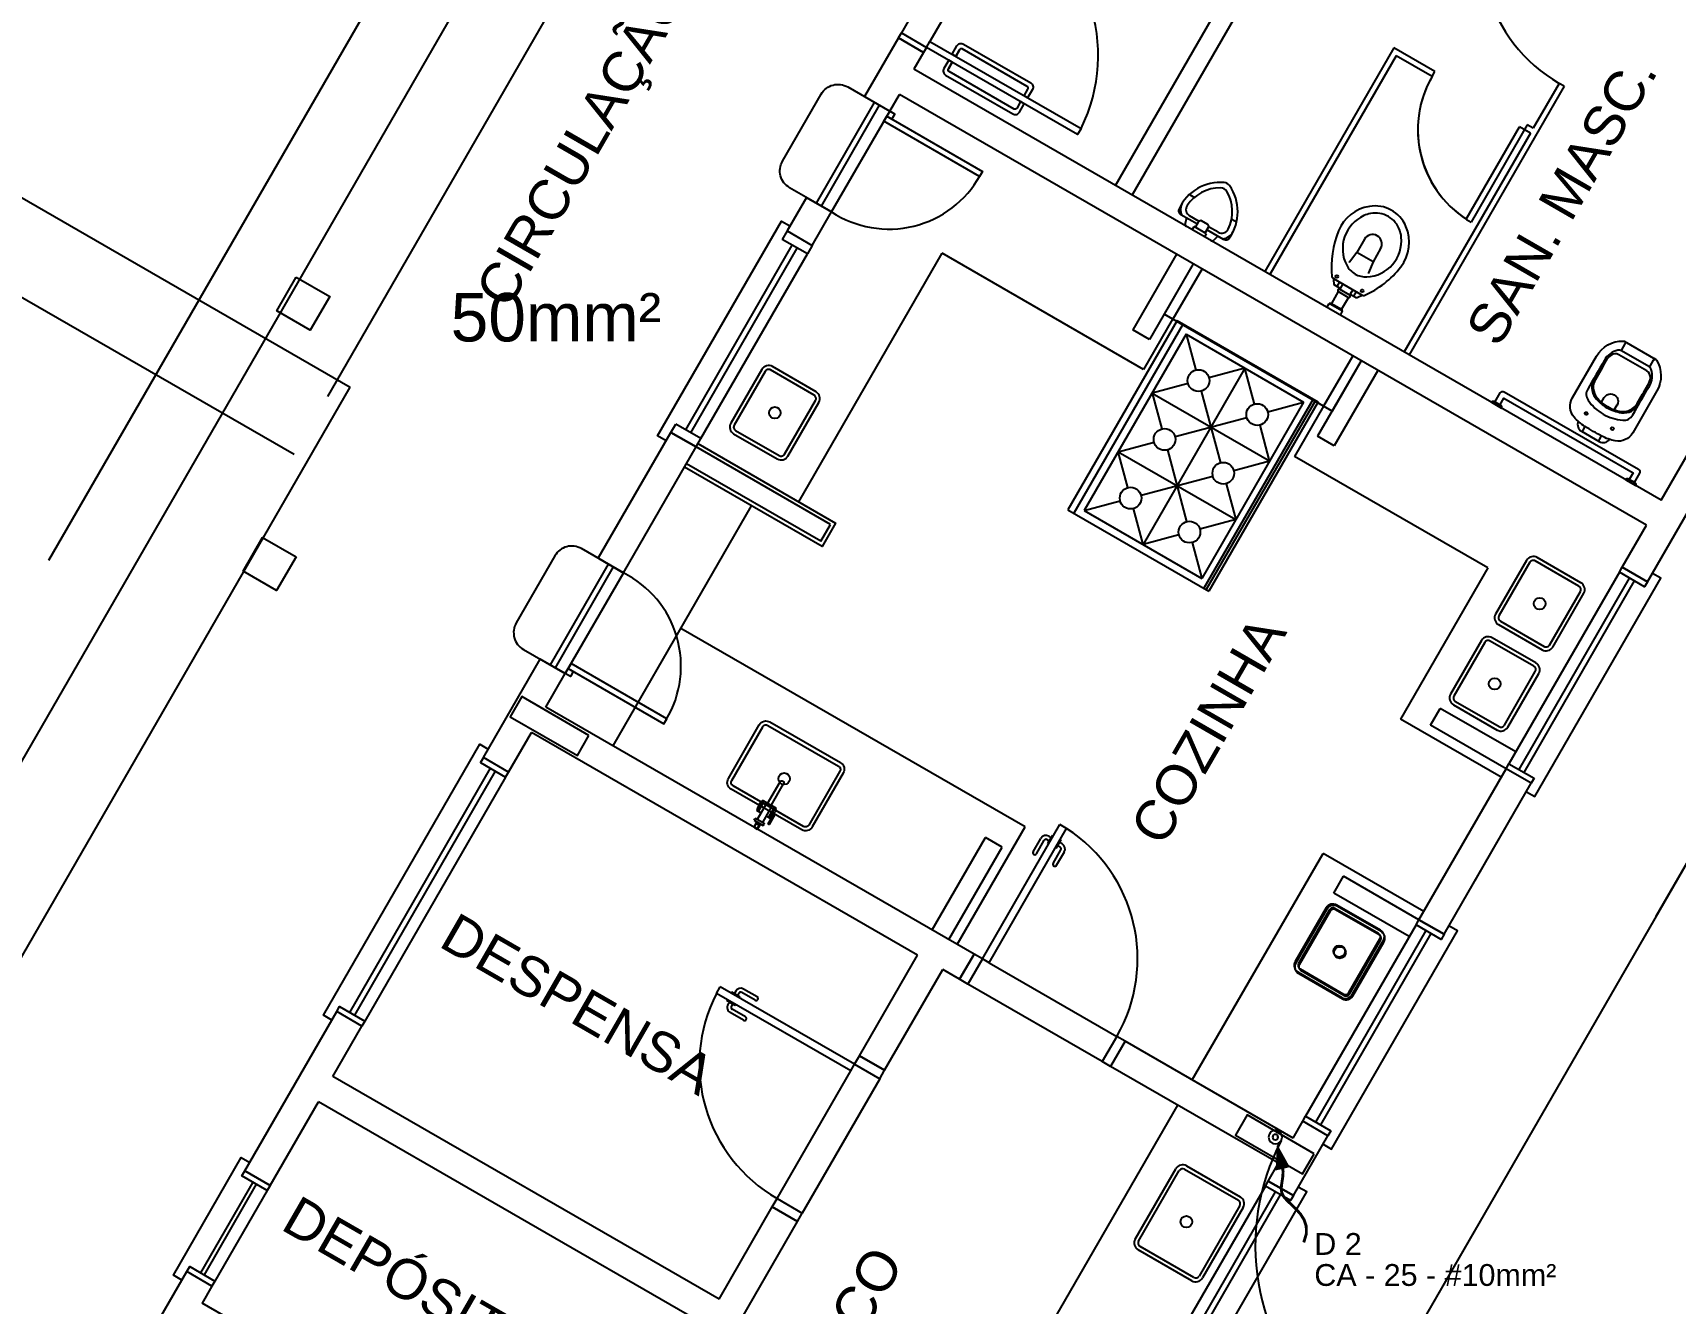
# Model space of a CAD drawing. Extents: x -192 to 167, y 237 to 369.
# Drawn here: x -9.49 to -1.01, y 311.35 to 317.9 of the extents above; entities that cross this region are included whole.
import ezdxf

# ---------------------------------------------------------------- set-up
doc = ezdxf.new("R2010")
doc.units = 0
doc.header["$LTSCALE"] = 0.1
doc.set_wipeout_variables(frame=1)
for name, pattern in [('CONTINU', [0]), ('HIDDEN', [9.525, 6.35, -3.175]), ('TRACEJADO_G', [0.375, 0.25, -0.125])]:
    doc.linetypes.add(name, pattern=pattern)
doc.layers.get('0').update_dxf_attribs({"linetype": 'CONTINUOUS'})
for name, color, linetype in [('100-txt_t4', 1, 'CONTINUOUS'), ('75-0', 7, 'CONTINUOUS'), ('A-PARED', 5, 'CONTINUOUS'), ('A-PAREDE', 5, 'CONTINUOUS'), ('A-PISOS-CTEL', 2, 'TRACEJADO_G'), ('A-PISOS-NIVEL', 1, 'CONTINUOUS'), ('A-SOLEIRA', 1, 'CONTINUOUS'), ('A-WC', 1, 'CONTINUOUS'), ('ARQ-ALV-CORTE', 5, 'CONTINUOUS'), ('ARQ-ALV-ENCOBERTA', 8, 'CONTINUOUS'), ('ARQ-ALV-VISTA2', 1, 'CONTINUOUS'), ('ARQ-BNC-VISTA', 1, 'CONTINUOUS'), ('ARQ-ESQ-CORTE', 3, 'CONTINUOUS'), ('ARQ-ESQ-VISTA1', 2, 'CONTINUOUS'), ('ARQ-MOB-VISTA', 1, 'CONTINU'), ('ARQ-TXT-1_050', 2, 'CONTINUOUS'), ('FARADAY', 6, 'HIDDEN'), ('GER_PARA-RAIO', 5, 'PARA-RAIO'), ('PAG', 1, 'CONTINUOUS')]:
    doc.layers.add(name, color=color, linetype=linetype)
doc.styles.add('ESC-50-A20', font='arial.ttf', dxfattribs={"height": 0.1})
doc.styles.get("Standard").update_dxf_attribs({"font": 'ARIALUNI.TTF'})
doc.styles.add('T4', font='arial.ttf')
doc.linetypes.add('PARA-RAIO', pattern='A,0.5,-0.15,["/",Standard,S=0.15,R=0,X=-0.1,Y=-0.075],-0.05', length=0.7)

# ---------------------------------------------------------------- blocks, each defined once
blk = doc.blocks.new('cadnic01000124')
at = {"color": 10, "const_width": 0.0533}
blk.add_lwpolyline([(0.301, 0.301), (0.39, 0.381), (0.453, 0.463), (0.497, 0.542), (0.53, 0.619), (0.56, 0.69), (0.593, 0.752), (0.638, 0.805), (0.702, 0.846), (0.79, 0.874), (0.897, 0.896), (1.014, 0.921), (1.133, 0.956), (1.245, 1.01), (1.343, 1.091), (1.417, 1.208), (1.46, 1.368)], dxfattribs=at)
at = {"color": 10}
blk.add_lwpolyline([(0.088, 0.088, 0, 0.267, 0), (0.422, 0.422, 0.02, 0.02, 0)], format="xyseb", dxfattribs=at)
at = {"color": 2}
blk.add_circle((0, 0), 0.125, dxfattribs=at)
at = {"color": 3}
blk.add_circle((0, 0), 0.05, dxfattribs=at)
blk = doc.blocks.new('6 SALAS')
at = {"layer": 'A-PARED', "color": 251}
blk.add_lwpolyline([(54.619, -31.7668), (54.519, -31.94), (54.3458, -31.84), (54.4458, -31.6668)], close=True, dxfattribs=at)
at = {"layer": 'A-PAREDE', "color": 251}
for p, q in [((61.6617, -31.4743), (57.807, -29.2509)), ((61.5867, -31.6043), (57.732, -29.3808)), ((61.6617, -31.4743), (62.5361, -29.9584)), ((61.5919, -31.8955), (62.666, -30.0334)), ((58.1172, -33.8166), (55.9083, -32.5425)), ((55.7153, -32.8771), (55.8334, -32.6725)), ((57.8257, -33.8217), (55.8334, -32.6725)), ((55.7153, -32.8771), (55.5854, -32.8021)), ((57.0012, -33.0791), (57.0313, -33.0272)), ((57.0047, -33.0811), (57.0347, -33.0292)), ((57.048, -33.0368), (57.0261, -33.0242)), ((57.018, -33.0888), (56.996, -33.0761)), ((57.0659, -33.1164), (57.044, -33.1038)), ((57.0572, -33.1114), (57.0871, -33.0594)), ((57.0607, -33.1134), (57.0906, -33.0614)), ((57.0958, -33.0644), (57.074, -33.0518)), ((54.355, -34.9351), (54.829, -34.1134)), ((54.959, -34.1883), (54.829, -34.1134)), ((54.8091, -34.4482), (54.959, -34.1883)), ((56.8014, -35.5974), (54.8091, -34.4482)), ((54.485, -35.0101), (54.7341, -34.5781)), ((56.7264, -35.7274), (54.7341, -34.5781)), ((54.485, -35.0101), (54.355, -34.9351)), ((56.6565, -36.1488), (57.2061, -35.1959)), ((53.8047, -35.8892), (54.0553, -35.4548)), ((54.1852, -35.5298), (54.0553, -35.4548)), ((54.1852, -35.5298), (54.1345, -35.6176)), ((56.1268, -36.7668), (54.1345, -35.6176))]:
    blk.add_line(p, q, dxfattribs=at)
for points in [[(54.6193, -30.3243), (54.7925, -30.4243), (54.6925, -30.5975), (54.5193, -30.4975)], [(57.0851, -33.093), (57.0894, -33.0955), (57.0595, -33.1474), (57.0551, -33.145)]]:
    blk.add_lwpolyline(points, close=True, dxfattribs=at)
for points in [[(56.8494, -32.9108), (57.0092, -32.6336, -0.414214), (57.0639, -32.619), (57.4277, -32.8288, -0.414214), (57.4424, -32.8834), (57.2825, -33.1606, -0.414214), (57.2278, -33.1753), (56.864, -32.9654, -0.414214)], [(56.8667, -32.9208), (57.0266, -32.6436, -0.414214), (57.0539, -32.6363), (57.4177, -32.8461, -0.414214), (57.425, -32.8735), (57.2651, -33.1506, -0.414214), (57.2378, -33.158), (56.874, -32.9481, -0.414214)]]:
    blk.add_lwpolyline(points, format="xyb", close=True, dxfattribs=at)
for points in [[(57.052, -33.0391), (57.1163, -32.9276)], [(57.0699, -33.0495), (57.1342, -32.938)], [(57.1293, -32.9232), (57.1304, -32.9239)], [(57.048, -33.0368), (56.999, -33.1218)], [(57.048, -33.0368), (57.074, -33.0518)], [(56.9826, -33.1262), (56.9878, -33.1172)], [(56.9826, -33.1262), (57.0293, -33.1532)], [(57.034, -33.142), (56.9899, -33.1166)], [(57.074, -33.0518), (57.0249, -33.1368)], [(56.9932, -33.1412), (56.9821, -33.1603)], [(56.9821, -33.1603), (56.9826, -33.1622)], [(56.9821, -33.1603), (56.9993, -33.1702)], [(56.9824, -33.1614), (56.9934, -33.1424)], [(56.9826, -33.1622), (56.9841, -33.163)], [(56.9841, -33.163), (56.9981, -33.1712)], [(56.993, -33.1322), (56.9891, -33.1388)], [(56.9891, -33.1388), (57.0151, -33.1538)], [(56.9927, -33.142), (57.0099, -33.1519)], [(57, -33.1706), (56.9981, -33.1712)], [(56.9989, -33.1709), (57.0099, -33.1519)], [(57.0111, -33.1515), (57, -33.1706)], [(57.0106, -33.1523), (57.0099, -33.1519)], [(57.0189, -33.1472), (57.0151, -33.1538)], [(57.0293, -33.1532), (57.0345, -33.1442)]]:
    blk.add_lwpolyline(points, dxfattribs=at)
for points in [[(57.1163, -32.9276, -1), (57.1342, -32.938)], [(56.9878, -33.1172, -0.414208), (56.9899, -33.1166)], [(57.034, -33.142, -0.414212), (57.0345, -33.1442)]]:
    blk.add_lwpolyline(points, format="xyb", dxfattribs=at)
blk.add_circle((57.1375, -32.9117), 0.03, dxfattribs=at)
for centre, start, end in [((57.0868, -33.0939), 131.02947, 168.87876), ((57.005, -33.0468), 311.16683, 349.01612)]:
    blk.add_arc(centre, 0.0925, start, end, dxfattribs=at)
at = {"layer": 'A-PISOS-CTEL', "color": 251, "linetype": 'TRACEJADO_G', "ltscale": 150}
blk.add_lwpolyline([(50.5333, -36.6573), (59.3022, -21.4551), (66.3186, -25.5023), (57.5497, -40.7045)], close=True, dxfattribs=at)
blk.add_lwpolyline([(54.6087, -31.2395), (51.4029, -29.392), (53.4497, -25.8428), (56.6555, -27.6903), (54.6087, -31.2395)], dxfattribs=at)
at = {"layer": 'A-PISOS-NIVEL', "color": 251}
for p in [(51.5594, -28.9661), (51.7626, -36.3274)]:
    blk.add_line(p, (54.8979, -30.8919), dxfattribs=at)
at = {"layer": 'A-SOLEIRA', "color": 251}
for p, q in [((58.1951, -33.8616), (58.8535, -34.2414)), ((58.7785, -34.3713), (58.0855, -33.9716))]:
    blk.add_line(p, q, dxfattribs=at)
at = {"layer": 'A-WC', "color": 251}
for p, q in [((60.2834, -29.1405), (59.6174, -30.2951)), ((60.4952, -29.2627), (60.2834, -29.1405)), ((60.2944, -29.1815), (59.6434, -30.3101)), ((60.2944, -29.1815), (59.6434, -30.3101)), ((60.4802, -29.2887), (60.2944, -29.1815)), ((60.4802, -29.2887), (60.4952, -29.2627)), ((61.1618, -29.3389), (60.3624, -30.7249)), ((61.1358, -29.3239), (61.0024, -29.5553)), ((61.1618, -29.3389), (61.1358, -29.3239)), ((60.6558, -30.0249), (60.9306, -29.5485)), ((60.9716, -29.5375), (60.6818, -30.0399)), ((60.9874, -29.5812), (60.9306, -29.5485)), ((60.9874, -29.5812), (60.9306, -29.5485)), ((60.9874, -29.5812), (60.9566, -29.5635)), ((61.0024, -29.5553), (60.9716, -29.5375)), ((60.9874, -29.5812), (60.3364, -30.7099))]:
    blk.add_line(p, q, dxfattribs=at)
blk.add_arc((60.9566, -29.5635), 0.55, 150.0228, 240.0228, dxfattribs=at)
at = {"layer": 'ARQ-ALV-CORTE', "color": 251}
for p, q in [((58.1617, -28.3357), (57.742, -29.0633)), ((58.2917, -28.4106), (57.8894, -29.1079)), ((57.727, -29.0893), (57.5522, -29.3925)), ((57.857, -29.1642), (57.727, -29.0893)), ((57.727, -29.0893), (57.857, -29.1642)), ((57.857, -29.1642), (57.807, -29.2509)), ((57.857, -29.1642), (57.807, -29.2509)), ((57.5522, -29.3925), (57.6821, -29.4674)), ((57.6821, -29.4674), (57.732, -29.3808)), ((57.3036, -29.9418), (57.6034, -29.4221)), ((57.3296, -29.9568), (57.6294, -29.437)), ((57.3823, -29.9872), (57.6821, -29.4674)), ((57.2524, -29.9122), (57.1524, -30.0855)), ((57.2524, -29.9122), (57.3823, -29.9872)), ((57.2824, -30.1604), (57.3823, -29.9872)), ((57.1524, -30.0855), (57.1274, -30.1288)), ((57.2574, -30.2037), (57.1274, -30.1288)), ((57.1524, -30.0855), (57.2824, -30.1604)), ((57.2824, -30.1604), (57.2574, -30.2037)), ((59.1654, -30.5477), (58.6019, -31.5237)), ((59.1957, -30.5652), (58.6322, -31.5412)), ((59.1414, -30.5401), (58.9915, -30.7999)), ((59.9643, -31.0147), (59.098, -30.5151)), ((59.1654, -30.5477), (59.8928, -30.9677)), ((59.2111, -30.6186), (58.6861, -31.5279)), ((59.0231, -30.645), (58.9365, -30.595)), ((59.2111, -30.6186), (59.2607, -30.8036)), ((59.2111, -30.6186), (59.8173, -30.9686)), ((60.1142, -30.7549), (59.8893, -31.1447)), ((60.0709, -30.7299), (59.921, -30.9897)), ((60.1142, -30.7549), (59.9643, -31.0147)), ((59.5142, -30.7936), (58.9892, -31.7029)), ((59.5142, -30.7936), (59.3292, -30.8432)), ((59.5638, -30.9786), (59.5142, -30.7936)), ((60.2008, -30.8048), (59.9759, -31.1946)), ((59.2211, -30.8721), (59.0361, -30.9217)), ((59.0361, -30.9217), (59.0857, -31.1067)), ((59.0361, -30.9217), (59.6423, -31.2717)), ((59.2896, -30.9117), (59.3888, -31.2817)), ((59.8173, -30.9686), (59.2923, -31.8779)), ((59.8668, -30.9527), (59.3033, -31.9287)), ((59.879, -30.9597), (59.3155, -31.9357)), ((59.8928, -30.9677), (59.3293, -31.9437)), ((59.6324, -31.0182), (59.8173, -30.9686)), ((59.921, -30.9897), (59.7711, -31.2496)), ((56.5528, -31.1249), (56.5778, -31.0816)), ((56.7078, -31.1566), (56.5778, -31.0816)), ((59.1542, -31.1463), (59.5242, -31.0471)), ((59.6423, -31.2717), (59.5928, -31.0867)), ((56.1781, -31.7746), (56.5528, -31.1249)), ((56.5528, -31.1249), (56.6828, -31.1999)), ((56.6828, -31.1999), (56.5528, -31.1249)), ((58.8611, -31.2248), (59.0461, -31.1753)), ((59.9759, -31.1946), (59.8893, -31.1447)), ((56.3081, -31.8494), (56.6828, -31.1999)), ((58.9107, -31.4098), (58.8611, -31.2248)), ((58.8611, -31.2248), (59.4673, -31.5748)), ((59.1146, -31.2148), (59.2138, -31.5848)), ((60.7672, -31.8242), (59.7711, -31.2496)), ((58.9792, -31.4494), (59.3492, -31.3503)), ((59.4574, -31.3213), (59.6423, -31.2717)), ((59.4178, -31.3898), (59.4673, -31.5748)), ((58.6861, -31.5279), (58.8711, -31.4784)), ((58.9892, -31.7029), (58.9396, -31.518)), ((58.6019, -31.5237), (59.3293, -31.9437)), ((58.6861, -31.5279), (59.2923, -31.8779)), ((59.4673, -31.5748), (59.2824, -31.6244)), ((61.462, -31.8205), (61.5867, -31.6043)), ((59.1742, -31.6534), (58.9892, -31.7029)), ((59.2428, -31.693), (59.2923, -31.8779)), ((56.2294, -31.8042), (55.9296, -32.3239)), ((56.2554, -31.8192), (55.9556, -32.3389)), ((56.308, -31.8495), (56.0082, -32.3693)), ((56.1805, -31.7758), (56.3105, -31.8508)), ((56.3105, -31.8508), (56.1805, -31.7758)), ((58.3803, -33.1603), (56.6046, -32.136)), ((55.5854, -32.8021), (55.8783, -32.2943)), ((56.0082, -32.3693), (55.8783, -32.2943)), ((56.0082, -32.3693), (55.8783, -32.2943)), ((55.9083, -32.5425), (56.0082, -32.3693)), ((60.4127, -33.6396), (60.8622, -32.8603)), ((60.5427, -33.7146), (60.9922, -32.9352)), ((60.7024, -33.4377), (60.9147, -33.0695)), ((57.9006, -33.6917), (58.1754, -33.2153)), ((58.0306, -33.7667), (58.3803, -33.1603)), ((58.1605, -33.8416), (58.5602, -33.1486)), ((58.2621, -33.2653), (58.1754, -33.2153)), ((58.1951, -33.8616), (58.5949, -33.1686)), ((57.9872, -33.7417), (58.2621, -33.2653)), ((60.4375, -33.5966), (59.9178, -33.2968)), ((59.9728, -33.5017), (60.0228, -33.4151)), ((60.4126, -33.6399), (60.0228, -33.4151)), ((60.3626, -33.7265), (59.9728, -33.5017)), ((60.5427, -33.7146), (60.4127, -33.6396)), ((60.5427, -33.7146), (60.4127, -33.6396)), ((58.1605, -33.8416), (58.0855, -33.9716)), ((58.1605, -33.8416), (58.1172, -33.8166)), ((58.1951, -33.8616), (58.1605, -33.8416))]:
    blk.add_line(p, q, dxfattribs=at)
for points in [[(57.872, -29.1383), (57.857, -29.1642), (57.727, -29.0893), (57.742, -29.0633)], [(58.669, -29.5576), (58.6516, -29.588), (57.872, -29.1383), (57.8894, -29.1079)], [(56.1304, -32.6879), (55.7839, -32.4881), (55.7239, -32.592), (56.0704, -32.7919)], [(60.5427, -33.7146), (60.5277, -33.7405), (60.3977, -33.6656), (60.4127, -33.6396)]]:
    blk.add_lwpolyline(points, close=True, dxfattribs=at)
for points in [[(58.0225, -29.1847), (58.0425, -29.1501), (58.0225, -29.1847), (58.0038, -29.1739), (58.0288, -29.1306, -0.414214), (58.063, -29.1214), (58.4094, -29.3213, -0.414214), (58.4186, -29.3555), (58.3936, -29.3988), (58.3749, -29.388), (58.3949, -29.3533, 0.414214), (58.3913, -29.3397), (58.0562, -29.1464, 0.414214), (58.0425, -29.1501)], [(58.005, -29.215), (57.985, -29.2497), (58.005, -29.215), (57.9863, -29.2042), (57.9614, -29.2476, 0.414214), (57.9705, -29.2817), (58.317, -29.4816, 0.414214), (58.3512, -29.4724), (58.3761, -29.4291), (58.3574, -29.4183), (58.3375, -29.453, -0.414214), (58.3238, -29.4566), (57.9887, -29.2633, -0.414214), (57.985, -29.2497)], [(57.3823, -29.9872), (57.1657, -29.8622, -0.414214), (57.1291, -29.7257), (57.3289, -29.3792, -0.414214), (57.4655, -29.3425), (57.6821, -29.4674)], [(60.8388, -30.9997, 0.414214), (60.8351, -30.986), (60.8005, -30.966, 0.414214), (60.7868, -30.9697), (60.8388, -30.9997)], [(61.5318, -31.3994, 0.414214), (61.5281, -31.3857), (61.4934, -31.3657, 0.414214), (61.4798, -31.3694), (61.5318, -31.3994)], [(56.308, -31.8495), (56.0915, -31.7246, 0.414214), (55.9549, -31.7613), (55.755, -32.1078, 0.414214), (55.7917, -32.2444), (56.0082, -32.3693)]]:
    blk.add_lwpolyline(points, format="xyb", dxfattribs=at)
for points in [[(57.6671, -29.4934), (57.6931, -29.5084), (57.7081, -29.4824), (57.6821, -29.4674), (57.6671, -29.4934)], [(56.0232, -32.3433), (56.0492, -32.3583), (56.0342, -32.3843), (56.0082, -32.3693), (56.0232, -32.3433)], [(56.0232, -32.3433), (56.517, -32.6281), (56.532, -32.6021), (56.0382, -32.3173), (56.0232, -32.3433)]]:
    blk.add_lwpolyline(points, dxfattribs=at)
for points in [[(59.789, -33.91), (60.0141, -34.04, 0.414214), (60.0688, -34.0253), (60.2288, -33.7482, 0.414214), (60.2141, -33.6936), (59.989, -33.5636, 0.414214), (59.9343, -33.5782), (59.7743, -33.8553, 0.414214)], [(59.7923, -33.917), (60.0175, -34.047, 0.414214), (60.0721, -34.0323), (60.232, -33.7551, 0.414214), (60.2173, -33.7005), (59.9921, -33.5706, 0.414214), (59.9375, -33.5852), (59.7776, -33.8624, 0.414214)], [(59.799, -33.8927), (60.0241, -34.0227, 0.414214), (60.0514, -34.0153), (60.2114, -33.7382, 0.414214), (60.2041, -33.7109), (59.979, -33.5809, 0.414214), (59.9516, -33.5882), (59.7916, -33.8653, 0.414214)], [(59.8023, -33.8997), (60.0275, -34.0296, 0.414214), (60.0548, -34.0223), (60.2147, -33.7451, 0.414214), (60.2074, -33.7178), (59.9821, -33.5879, 0.414214), (59.9548, -33.5952), (59.7949, -33.8724, 0.414214)]]:
    blk.add_lwpolyline(points, format="xyb", close=True, dxfattribs=at)
for centre, radius in [((59.2752, -30.8576), 0.056), ((59.5783, -31.0326), 0.056), ((59.1002, -31.1608), 0.056), ((59.4033, -31.3358), 0.056), ((58.9252, -31.4639), 0.056), ((59.2283, -31.6389), 0.056), ((60.0015, -33.8018), 0.03), ((60.0048, -33.8088), 0.03)]:
    blk.add_circle(centre, radius, dxfattribs=at)
for centre, radius, start, end in [((57.8937, -29.1772), 0.8637, 333.86381, 62.56006), ((56.0669, -32.3309), 0.5384, 329.22468, 63.39068)]:
    blk.add_arc(centre, radius, start, end, dxfattribs=at)
at = {"layer": 'ARQ-ALV-ENCOBERTA', "color": 251, "linetype": 'HIDDEN'}
for p, q in [((59.1613, -30.2052), (58.9365, -30.595)), ((59.2479, -30.2552), (59.0231, -30.645)), ((59.2935, -30.2815), (59.1436, -30.5413))]:
    blk.add_line(p, q, dxfattribs=at)
at = {"layer": 'ARQ-ALV-VISTA2', "color": 251, "ltscale": 0.1}
for p, q in [((58.8465, -29.8505), (59.5125, -28.6959)), ((58.9331, -29.9004), (59.5991, -28.7458)), ((59.2284, -29.8976), (59.254, -29.9124)), ((59.1235, -30.01), (59.1234, -30.0102)), ((59.2696, -30.0512), (59.1835, -30.0016)), ((59.2128, -30.0185), (59.206, -30.0471)), ((59.2784, -30.036), (59.2292, -30.0076)), ((59.2428, -30.079), (59.2521, -30.0628)), ((59.3171, -30.1003), (59.2521, -30.0628)), ((59.2603, -30.0675), (59.2777, -30.0372)), ((59.3228, -30.0516), (59.2914, -30.0335)), ((59.309, -30.0956), (59.3265, -30.0653)), ((59.4044, -30.129), (59.3183, -30.0794)), ((59.3764, -30.0925), (59.3271, -30.0641)), ((59.4476, -30.0241), (59.472, -30.0381)), ((59.3077, -30.1165), (59.3171, -30.1003)), ((59.3752, -30.1121), (59.3538, -30.1323)), ((60.1309, -30.1279), (60.0916, -30.1959)), ((60.0541, -30.2457), (60.0513, -30.2461)), ((60.0916, -30.1959), (60.0541, -30.2457)), ((60.1759, -30.2445), (60.0916, -30.1959)), ((60.1759, -30.2445), (60.1515, -30.3019)), ((60.2151, -30.1765), (60.1759, -30.2445)), ((59.9712, -30.3306), (59.9685, -30.3291)), ((59.9712, -30.3306), (60.1196, -30.4163)), ((60.1515, -30.3019), (60.1527, -30.3045)), ((59.9964, -30.3983), (59.9614, -30.459)), ((60.006, -30.3818), (59.9779, -30.3656)), ((60.0023, -30.3486), (59.9888, -30.3719)), ((60.0482, -30.4282), (59.9965, -30.3984)), ((60.006, -30.3818), (60.0034, -30.3863)), ((60.0552, -30.4161), (60.0035, -30.3863)), ((60.0194, -30.3585), (60.006, -30.3818)), ((60.0579, -30.4117), (60.0553, -30.4162)), ((60.0713, -30.3884), (60.0579, -30.4117)), ((60.0579, -30.4117), (60.086, -30.4279)), ((60.0884, -30.3983), (60.075, -30.4216)), ((60.1196, -30.4163), (60.1222, -30.4178)), ((59.9378, -30.4799), (59.9493, -30.46)), ((59.952, -30.4593), (59.9546, -30.4608)), ((59.9546, -30.4608), (59.9561, -30.4582)), ((59.9546, -30.4608), (60.0152, -30.4958)), ((59.9588, -30.4575), (60.016, -30.4904)), ((60.0071, -30.5199), (60.0186, -30.5)), ((60.0483, -30.4283), (60.0134, -30.4889)), ((60.0152, -30.4958), (60.0167, -30.4932)), ((60.0152, -30.4958), (60.0178, -30.4973))]:
    blk.add_line(p, q, dxfattribs=at)
for centre in [(59.9894, -30.3203), (60.1194, -30.3952)]:
    blk.add_circle(centre, 0.00682, dxfattribs=at)
for centre, radius, start, end in [((59.3878, -30.0689), 0.234, 85.0251, 155.22294), ((59.3878, -30.0689), 0.2059, 89.57677, 146.15361), ((59.389, -29.9005), 0.0375, 30.46883, 89.57677), ((59.4048, -29.8732), 0.0375, 35.0205, 85.0251), ((59.2439, -29.9859), 0.2059, 333.89199, 30.46883), ((59.2439, -29.9859), 0.234, 324.82265, 35.0205), ((59.1948, -29.9821), 0.0225, 150.0228, 240.0228), ((59.2479, -29.9751), 0.0656, 146.15361, 207.08161), ((59.2479, -29.9751), 0.0375, 146.15361, 240.0228), ((60.1898, -30.1641), 0.2081, 99.12494, 157.70326), ((60.1943, -30.1516), 0.1592, 101.35273, 114.27425), ((60.1857, -30.1302), 0.174, 23.13469, 99.54613), ((60.1889, -30.1246), 0.1317, 60.0228, 101.35273), ((59.2188, -30.0501), 0.0131, 166.72204, 240.0228), ((59.2864, -30.0422), 0.01, 60.0228, 150.0228), ((59.3178, -30.0603), 0.01, 330.0228, 60.0228), ((59.3951, -30.06), 0.0375, 240.0228, 333.89199), ((60.2056, -30.1766), 0.1866, 114.27425, 207.34294), ((60.1889, -30.1246), 0.1317, 18.69287, 60.0228), ((60.1543, -30.1436), 0.2081, 322.34234, 23.13469), ((59.3448, -30.1228), 0.0131, 240.0228, 313.32355), ((59.3951, -30.06), 0.0656, 272.96399, 333.89199), ((59.4157, -30.1095), 0.0225, 240.0228, 330.0228), ((60.4448, -30.2686), 0.4837, 157.70326, 186.26507), ((60.173, -30.1522), 0.0486, 330.0228, 150.0228), ((60.1355, -30.1362), 0.1866, 272.70266, 5.77135), ((60.1628, -30.1334), 0.1592, 5.77135, 18.69287), ((59.9731, -30.3212), 0.00909, 181.04026, 240.0228), ((60.4477, -30.3073), 0.4771, 182.80463, 186.18324), ((60.1391, -30.211), 0.1117, 207.34294, 240.0228), ((60.1391, -30.211), 0.1117, 240.0228, 272.70266), ((59.9362, -29.9752), 0.4837, 293.67736, 322.34234), ((59.9824, -30.3577), 0.00909, 186.18324, 240.0228), ((60, -30.3924), 0.00697, 60.0228, 240.0228), ((60.0517, -30.4222), 0.00697, 240.0228, 60.0228), ((59.9012, -29.992), 0.4771, 293.86236, 297.24096), ((60.1268, -30.4099), 0.00909, 240.0228, 293.68699), ((59.951, -30.461), 0.002, 60.0228, 150.0228), ((59.9578, -30.4592), 0.002, 60.0228, 150.0228), ((60.015, -30.4922), 0.002, 330.0228, 60.0228), ((60.0168, -30.499), 0.002, 330.0228, 60.0228), ((60.0905, -30.4201), 0.00909, 240.0228, 293.86236)]:
    blk.add_arc(centre, radius, start, end, dxfattribs=at)
at = {"layer": 'ARQ-BNC-VISTA', "color": 251}
for p, q in [((57.2125, -31.4823), (57.952, -30.2003)), ((58.9915, -30.7999), (57.952, -30.2003)), ((59.2479, -30.2552), (59.098, -30.5151)), ((56.2548, -32.7424), (56.9693, -31.5037)), ((59.2433, -34.4662), (59.9178, -33.2968)), ((58.4188, -35.8955), (59.1683, -34.5961))]:
    blk.add_line(p, q, dxfattribs=at)
at = {"layer": 'ARQ-ESQ-CORTE', "color": 251}
for points in [[(58.0225, -29.1847), (58.0425, -29.1501), (58.0225, -29.1847), (58.0038, -29.1739), (58.0288, -29.1306, -0.414214), (58.063, -29.1214), (58.4094, -29.3213, -0.414214), (58.4186, -29.3555), (58.3936, -29.3988), (58.3749, -29.388), (58.3949, -29.3533, 0.414214), (58.3913, -29.3397), (58.0562, -29.1464, 0.414214), (58.0425, -29.1501)], [(58.005, -29.215), (57.985, -29.2497), (58.005, -29.215), (57.9863, -29.2042), (57.9614, -29.2476, 0.414214), (57.9705, -29.2817), (58.317, -29.4816, 0.414214), (58.3512, -29.4724), (58.3761, -29.4291), (58.3574, -29.4183), (58.3375, -29.453, -0.414214), (58.3238, -29.4566), (57.9887, -29.2633, -0.414214), (57.985, -29.2497)]]:
    blk.add_lwpolyline(points, format="xyb", dxfattribs=at)
at = {"layer": 'ARQ-ESQ-VISTA1', "color": 251}
for p, q in [((56.6298, -31.1116), (57.1794, -30.1587)), ((56.6558, -31.1266), (57.2054, -30.1737)), ((56.7078, -31.1566), (57.2574, -30.2037)), ((56.6828, -31.1999), (56.7078, -31.1566)), ((57.3758, -31.5996), (56.6828, -31.1999)), ((57.3258, -31.6862), (56.6328, -31.2865)), ((57.3258, -31.6862), (57.3758, -31.5996)), ((61.2481, -31.9003), (61.0229, -31.7703)), ((60.7672, -31.8242), (60.3175, -32.6038)), ((60.9683, -31.785), (60.8083, -32.0621)), ((60.9856, -31.795), (60.8256, -32.0721)), ((61.447, -31.8465), (60.8772, -32.8343)), ((61.2381, -31.9176), (61.0129, -31.7876)), ((61.5919, -31.8955), (61.462, -31.8205)), ((60.9292, -32.8643), (61.499, -31.8765)), ((60.9552, -32.8793), (61.525, -31.8915)), ((61.0854, -32.2221), (61.2454, -31.945)), ((61.1028, -32.2321), (61.2628, -31.955)), ((60.8329, -32.0994), (61.0581, -32.2294)), ((60.7359, -32.1987), (60.576, -32.4759)), ((61.0158, -32.3139), (60.7906, -32.184)), ((60.8229, -32.1167), (61.0481, -32.2467)), ((60.7533, -32.2087), (60.5934, -32.4859)), ((61.0058, -32.3312), (60.7806, -32.2013)), ((60.8532, -32.6358), (61.0131, -32.3586)), ((60.8706, -32.6457), (61.0304, -32.3686)), ((60.5907, -32.5305), (60.8159, -32.6604)), ((60.6007, -32.5132), (60.8259, -32.6431)), ((60.8373, -32.9036), (60.3175, -32.6038)), ((60.4724, -32.6355), (60.5224, -32.5488)), ((60.9122, -32.7737), (60.5224, -32.5488)), ((60.8622, -32.8603), (60.4724, -32.6355)), ((54.896, -34.1174), (55.6224, -32.8581)), ((54.922, -34.1324), (55.6484, -32.8731)), ((60.9922, -32.9352), (60.8622, -32.8603)), ((60.9922, -32.9352), (60.8622, -32.8603)), ((55.7003, -32.903), (54.974, -34.1624)), ((58.4982, -33.2461), (58.5232, -33.2028)), ((58.5027, -33.2083), (58.5157, -33.2158)), ((58.5232, -33.2028), (58.5276, -33.2053)), ((58.5949, -33.1686), (58.5602, -33.1486)), ((58.4218, -33.2886), (58.4618, -33.2193)), ((58.4391, -33.2986), (58.4791, -33.2293)), ((58.4927, -33.2256), (58.5057, -33.2331)), ((58.4982, -33.2461), (58.5026, -33.2486)), ((58.5257, -33.3485), (58.5657, -33.2792)), ((58.5415, -33.2711), (58.5372, -33.2686)), ((58.5415, -33.2711), (58.5665, -33.2278)), ((58.5431, -33.3585), (58.583, -33.2892)), ((58.562, -33.2656), (58.549, -33.2581)), ((58.572, -33.2482), (58.559, -33.2408)), ((58.5665, -33.2278), (58.5622, -33.2253)), ((60.3977, -33.6656), (59.828, -34.6534)), ((59.8799, -34.6834), (60.4497, -33.6956)), ((59.9059, -34.6983), (60.4757, -33.7106)), ((57.5259, -34.3414), (57.8257, -33.8217)), ((58.0422, -33.9466), (58.1172, -33.8166)), ((58.1172, -33.8166), (58.0422, -33.9466)), ((57.6558, -34.4163), (57.9556, -33.8966)), ((58.0422, -33.9466), (57.9556, -33.8966)), ((58.0855, -33.9716), (58.0422, -33.9466)), ((56.7879, -34.0196), (56.8079, -33.985)), ((57.4809, -34.4194), (56.7879, -34.0196)), ((57.5009, -34.3847), (56.8079, -33.985)), ((56.8421, -34.0566), (56.8446, -34.0523)), ((56.8854, -34.0816), (56.8421, -34.0566)), ((56.867, -34.0133), (56.8645, -34.0176)), ((56.9104, -34.0383), (56.867, -34.0133)), ((56.8875, -34.0078), (56.88, -34.0208)), ((56.9049, -34.0178), (56.8974, -34.0308)), ((56.9104, -34.0383), (56.9079, -34.0426)), ((56.9878, -34.0541), (56.9185, -34.0141)), ((56.9978, -34.0368), (56.9285, -33.9968)), ((56.8476, -34.0771), (56.8551, -34.0641)), ((56.9279, -34.1581), (56.8586, -34.1181)), ((56.8649, -34.0871), (56.8724, -34.0741)), ((56.9378, -34.1407), (56.8685, -34.1008)), ((56.8854, -34.0816), (56.8879, -34.0773)), ((58.8535, -34.2414), (58.7785, -34.3713)), ((58.8968, -34.2663), (58.8218, -34.3963)), ((58.8968, -34.2663), (58.8218, -34.3963)), ((58.8968, -34.2663), (58.8535, -34.2414)), ((59.763, -34.766), (58.8968, -34.2663)), ((57.4809, -34.4194), (57.5009, -34.3847)), ((57.5009, -34.3847), (57.5259, -34.3414)), ((57.5009, -34.3847), (57.6308, -34.4597)), ((57.6558, -34.4163), (57.5259, -34.3414)), ((57.5259, -34.3414), (57.6558, -34.4163)), ((58.8218, -34.3963), (58.7785, -34.3713)), ((59.6881, -34.8959), (58.8218, -34.3963)), ((57.1012, -35.0777), (57.4809, -34.4194)), ((57.6308, -34.4597), (57.2311, -35.1526)), ((57.6308, -34.4597), (57.6558, -34.4163)), ((59.763, -34.766), (59.813, -34.6794)), ((59.763, -34.766), (59.813, -34.6794)), ((59.9429, -34.7543), (59.813, -34.6794)), ((59.9429, -34.7543), (59.813, -34.6794)), ((59.765, -35.0627), (59.9429, -34.7543)), ((59.2136, -34.9091), (59.4908, -35.069)), ((59.6351, -34.9877), (59.6881, -34.8959)), ((54.3964, -34.9936), (54.1268, -35.461)), ((58.9491, -35.2876), (59.1589, -34.9238)), ((58.9664, -35.2976), (59.1763, -34.9338)), ((59.2036, -34.9265), (59.4808, -35.0864)), ((59.765, -35.0627), (59.6351, -34.9877)), ((59.765, -35.0627), (59.6351, -34.9877)), ((59.6351, -34.9877), (59.765, -35.0627)), ((59.7652, -35.0624), (59.6353, -34.9874)), ((54.4138, -35.0036), (54.1441, -35.471)), ((54.47, -35.036), (54.2002, -35.5038)), ((57.0762, -35.121), (57.1012, -35.0777)), ((57.1012, -35.0777), (57.2311, -35.1526)), ((59.6203, -35.0134), (59.0505, -36.0012)), ((59.1025, -36.0312), (59.6723, -35.0434)), ((59.1285, -36.0462), (59.6982, -35.0584)), ((56.8014, -35.5974), (57.0762, -35.121)), ((57.2061, -35.1959), (57.0762, -35.121)), ((57.0762, -35.121), (57.2061, -35.1959)), ((57.2061, -35.1959), (57.2311, -35.1526)), ((59.4881, -35.1137), (59.2783, -35.4775)), ((59.5054, -35.1237), (59.2956, -35.4875)), ((59.2509, -35.4848), (58.9737, -35.3249)), ((59.2409, -35.5021), (58.9638, -35.3423))]:
    blk.add_line(p, q, dxfattribs=at)
for points in [[(57.6671, -29.4934), (58.1608, -29.7782), (58.1459, -29.8042), (57.6521, -29.5194), (57.6671, -29.4934)], [(56.5279, -31.1682), (56.4845, -31.1433), (57.1241, -30.0345), (57.1674, -30.0595)], [(56.6828, -31.1999), (56.6928, -31.1826), (57.4031, -31.5923), (57.3331, -31.7135), (56.6228, -31.3038)], [(60.9672, -32.9786), (61.0105, -33.0035), (61.6602, -31.8772), (61.6169, -31.8522)], [(54.804, -34.1567), (54.7607, -34.1317), (55.5671, -32.7338), (55.6104, -32.7588)], [(59.9179, -34.7976), (59.9612, -34.8226), (60.611, -33.6962), (60.5676, -33.6712)], [(54.0303, -35.4982), (53.987, -35.4732), (54.3367, -34.8668), (54.38, -34.8918)], [(59.1405, -36.1454), (59.1838, -36.1704), (59.8335, -35.044), (59.7902, -35.0191)]]:
    blk.add_lwpolyline(points, dxfattribs=at)
for points in [[(56.8768, -31.1317), (57.102, -31.2617, 0.414214), (57.1566, -31.247), (57.3166, -30.9699, 0.414214), (57.302, -30.9153), (57.0768, -30.7853, 0.414214), (57.0221, -30.7999), (56.8621, -31.077, 0.414214)], [(56.8868, -31.1144), (57.112, -31.2444, 0.414214), (57.1393, -31.237), (57.2993, -30.9599, 0.414214), (57.292, -30.9326), (57.0668, -30.8026, 0.414214), (57.0395, -30.8099), (56.8795, -31.087, 0.414214)]]:
    blk.add_lwpolyline(points, format="xyb", close=True, dxfattribs=at)
for points in [[(61.5919, -31.8955), (61.5769, -31.9215), (61.447, -31.8465), (61.462, -31.8205)], [(55.7003, -32.903), (55.7153, -32.8771), (55.5854, -32.8021), (55.5704, -32.8281)], [(61.0072, -32.9093), (60.9922, -32.9352), (60.8622, -32.8603), (60.8772, -32.8343)], [(54.974, -34.1624), (54.959, -34.1883), (54.829, -34.1134), (54.844, -34.0874)], [(59.8725, -34.8464), (59.526, -34.6466), (59.466, -34.7505), (59.8125, -34.9504)], [(59.9579, -34.7283), (59.9429, -34.7543), (59.813, -34.6794), (59.828, -34.6534)], [(54.485, -35.0101), (54.47, -35.036), (54.3401, -34.9611), (54.3551, -34.9351)], [(59.7652, -35.0624), (59.7502, -35.0884), (59.6203, -35.0134), (59.6353, -34.9874)], [(54.2002, -35.5038), (54.1852, -35.5298), (54.0553, -35.4548), (54.0702, -35.4289)]]:
    blk.add_lwpolyline(points, close=True, dxfattribs=at)
for centre in [(57.0894, -31.0235), (61.0355, -32.0085), (60.8032, -32.4222), (59.2127, -35.1973)]:
    blk.add_circle(centre, 0.03, dxfattribs=at)
for centre, radius, start, end in [((61.0029, -31.805), 0.04, 60, 150), ((61.0029, -31.805), 0.02, 60, 150), ((61.2281, -31.935), 0.02, 330, 60), ((61.2281, -31.935), 0.04, 330, 60), ((60.8429, -32.0821), 0.04, 150, 240), ((60.8429, -32.0821), 0.02, 150, 240), ((60.7706, -32.2187), 0.04, 60.0228, 150.0228), ((60.7706, -32.2187), 0.02, 60.0228, 150.0228), ((61.0681, -32.2121), 0.04, 240, 330), ((61.0681, -32.2121), 0.02, 240, 330), ((60.9958, -32.3486), 0.02, 330.0228, 60.0228), ((60.9958, -32.3486), 0.04, 330.0228, 60.0228), ((60.6107, -32.4959), 0.04, 150.0228, 240.0228), ((60.6107, -32.4959), 0.02, 150.0228, 240.0228), ((60.8359, -32.6258), 0.04, 240.0228, 330.0228), ((60.8359, -32.6258), 0.02, 240.0228, 330.0228), ((58.4877, -33.2343), 0.03, 60.0228, 150.0228), ((58.161, -33.8408), 0.8, 329.95113, 57.15681), ((58.4304, -33.2936), 0.01, 150.0228, 330.0228), ((58.4877, -33.2343), 0.01, 60.0228, 150.0228), ((58.557, -33.2742), 0.01, 330.0228, 60.0228), ((58.557, -33.2742), 0.03, 330.0228, 60.0228), ((58.5344, -33.3535), 0.01, 150.0228, 330.0228), ((57.5, -34.3842), 0.8, 152.88878, 240.09446), ((56.9135, -34.0228), 0.03, 60.0228, 150.0228), ((56.9135, -34.0228), 0.01, 60.0228, 150.0228), ((56.9928, -34.0455), 0.01, 240.0228, 60.0228), ((56.8735, -34.0921), 0.03, 150.0228, 240.0228), ((56.8735, -34.0921), 0.01, 150.0228, 240.0228), ((56.9329, -34.1494), 0.01, 240.0228, 60.0228), ((59.1936, -34.9438), 0.04, 60.0228, 150.0228), ((59.1936, -34.9438), 0.02, 60.0228, 150.0228), ((59.4708, -35.1037), 0.04, 330.0228, 60.0228), ((59.4708, -35.1037), 0.02, 330.0228, 60.0228), ((58.9837, -35.3076), 0.04, 150.0228, 240.0228), ((58.9837, -35.3076), 0.02, 150.0228, 240.0228), ((59.2609, -35.4675), 0.04, 240.0228, 330.0228), ((59.2609, -35.4675), 0.02, 240.0228, 330.0228)]:
    blk.add_arc(centre, radius, start, end, dxfattribs=at)
at = {"layer": 'ARQ-MOB-VISTA', "color": 251}
blk.add_arc((57.6782, -29.5374), 0.5384, 236.65491, 330.82092, dxfattribs=at)
at = {"layer": 'PAG', "color": 251}
for centre, radius, start, end in [((61.5355, -28.6309), 0.8, 152.17189, 240.0228), ((60.9566, -29.5635), 0.55, 150.0228, 236.89602)]:
    blk.add_arc(centre, radius, start, end, dxfattribs=at)
at = {"layer": 'ARQ-ALV-CORTE', "color": 251, "insert": (58.0009, -34.7514), "char_height": 0.2048, "attachment_point": 1, "rotation": 60.02825, "style": 'ESC-50-A20'}
blk.add_mtext_dynamic_manual_height_columns('\\pi1.8291;COZINHA     ', width=4.460641, gutter_width=1, heights=[0], dxfattribs=at)
at = {"layer": 'ARQ-TXT-1_050', "color": 251, "char_height": 0.2048, "attachment_point": 1, "style": 'ESC-50-A20'}
for s, insert, rotation in [('\\pi1.5415;CIRCULAÇÃO      ', (54.7664, -31.7286), 60.02825), ('\\pi1.531;SAN. MASC.      ', (59.8814, -31.9175), 60.02825), ('\\pi1.6976;DESPENSA    ', (53.9799, -32.7478), 330.02825), ('\\pi1.7442;DEPÓSITO  ', (53.124, -34.1844), 330.02825), ('\\pi1.1607;ÁREA DE SERVIÇO    ', (55.6916, -38.5829), 60.02825)]:
    blk.add_mtext_dynamic_manual_height_columns(s, width=4.460641, gutter_width=1, heights=[0], dxfattribs=dict(at, insert=insert, rotation=rotation))
at = {"color": 251}
blk.add_wipeout([(61.5531, -30.7019), (61.4716, -30.6549), (61.4661, -30.6534), (61.4601, -30.6536), (61.4556, -30.6536), (61.4492, -30.6541), (61.4445, -30.6546), (61.4328, -30.6565), (61.4221, -30.6589), (61.4147, -30.6616), (61.4031, -30.6657), (61.3888, -30.6726), (61.3813, -30.677), (61.3769, -30.6796), (61.3745, -30.6812), (61.3718, -30.683), (61.3619, -30.691), (61.3566, -30.6959), (61.3524, -30.7001), (61.3467, -30.7061), (61.3418, -30.7121), (61.3404, -30.7137), (61.3359, -30.7199), (61.33, -30.7291), (61.3284, -30.7311), (61.2036, -30.9474), (61.1987, -30.9583), (61.197, -30.9635), (61.1949, -30.971), (61.1933, -30.9785), (61.1929, -30.9853), (61.1927, -30.9883), (61.1925, -30.9918), (61.1927, -30.9952), (61.1928, -30.9981), (61.1935, -31.0032), (61.1942, -31.007), (61.1969, -31.0164), (61.1997, -31.0247), (61.2021, -31.0292), (61.2079, -31.0388), (61.2143, -31.0469), (61.2214, -31.0546), (61.2301, -31.0632), (61.2351, -31.0679), (61.2345, -31.0688), (61.2342, -31.0702), (61.2329, -31.0751), (61.2321, -31.0784), (61.2318, -31.0808), (61.2315, -31.0853), (61.2317, -31.0873), (61.2319, -31.0893), (61.232, -31.091), (61.2324, -31.0921), (61.2334, -31.0967), (61.2338, -31.098), (61.2343, -31.099), (61.2348, -31.1002), (61.235, -31.1008), (61.2353, -31.1014), (61.2355, -31.102), (61.2357, -31.1026), (61.2361, -31.1032), (61.2366, -31.104), (61.2372, -31.1051), (61.2377, -31.1057), (61.2387, -31.1074), (61.24, -31.109), (61.2421, -31.1115), (61.2442, -31.1135), (61.2467, -31.1158), (61.2506, -31.1185), (61.2513, -31.119), (61.343, -31.1719), (61.3431, -31.1719), (61.3436, -31.1722), (61.3442, -31.1725), (61.3454, -31.173), (61.3468, -31.1737), (61.3481, -31.1744), (61.3494, -31.1748), (61.351, -31.1753), (61.3536, -31.1761), (61.3557, -31.1764), (61.3588, -31.1769), (61.3594, -31.1771), (61.3622, -31.1771), (61.365, -31.1772), (61.3671, -31.1769), (61.3686, -31.1767), (61.3704, -31.1765), (61.3709, -31.1764), (61.3716, -31.1762), (61.3764, -31.1749), (61.3766, -31.1748), (61.3776, -31.1744), (61.3786, -31.1739), (61.3798, -31.1734), (61.3811, -31.1728), (61.3818, -31.1725), (61.3824, -31.1721), (61.3832, -31.1716), (61.3837, -31.1713), (61.3843, -31.171), (61.3851, -31.1704), (61.3857, -31.1701), (61.3862, -31.1697), (61.3867, -31.1694), (61.3871, -31.1691), (61.3878, -31.1685), (61.3894, -31.1671), (61.3906, -31.1661), (61.3911, -31.1656), (61.3947, -31.1613), (61.3949, -31.1606), (61.3957, -31.1605), (61.3968, -31.161), (61.401, -31.1623), (61.4062, -31.1637), (61.4113, -31.1652), (61.4277, -31.1686), (61.4351, -31.1695), (61.4404, -31.1697), (61.4452, -31.1695), (61.4508, -31.1692), (61.4551, -31.1686), (61.4576, -31.1682), (61.4623, -31.1669), (61.4664, -31.1659), (61.4741, -31.1632), (61.4797, -31.1605), (61.4846, -31.1577), (61.489, -31.1548), (61.4938, -31.1516), (61.4987, -31.1475), (61.5028, -31.1436), (61.5057, -31.1404), (61.5092, -31.1364), (61.5104, -31.1349), (61.5109, -31.1342), (61.5117, -31.133), (61.5139, -31.1296), (61.5146, -31.1284), (61.5154, -31.1272), (61.5155, -31.1273), (61.6402, -30.911), (61.6443, -30.9029), (61.6465, -30.8983), (61.6478, -30.8954), (61.6493, -30.8921), (61.6504, -30.889), (61.6516, -30.886), (61.6526, -30.8834), (61.6534, -30.8812), (61.6536, -30.8802), (61.6539, -30.8792), (61.6545, -30.8772), (61.6575, -30.8652), (61.6582, -30.8617), (61.659, -30.8575), (61.6592, -30.8553), (61.6594, -30.8537), (61.6597, -30.8515), (61.6602, -30.8486), (61.6604, -30.8455), (61.6605, -30.8438), (61.6607, -30.8397), (61.6609, -30.8339), (61.6606, -30.8238), (61.6603, -30.821), (61.6588, -30.8097), (61.6576, -30.8021), (61.6556, -30.7937), (61.6504, -30.7783), (61.6468, -30.7698), (61.6433, -30.7619), (61.6381, -30.7528), (61.6354, -30.7498), (61.6347, -30.7489)], dxfattribs=at).dxf.layer = 'ARQ-ALV-CORTE'
at = {"layer": 'ARQ-ALV-CORTE', "color": 251}
for p, q in [((61.4716, -30.6549), (61.6347, -30.7489)), ((61.6212, -30.7527), (61.6034, -30.7836)), ((61.6347, -30.7489), (61.6262, -30.744))]:
    blk.add_line(p, q, dxfattribs=at)
for points in [[(61.6212, -30.7527, -0.407906), (61.6347, -30.7489, -0.131537), (61.6384, -30.7525, -0.273863), (61.6402, -30.911), (61.5154, -31.1273, -0.319419), (61.4255, -31.1685, -0.074713), (61.3557, -31.1439, -0.017899), (61.2692, -31.094, -0.074713), (61.213, -31.0459, -0.319419), (61.2036, -30.9474), (61.3284, -30.7311, -0.273863), (61.4665, -30.6533, -0.136488), (61.4716, -30.6549, -0.402244), (61.4749, -30.6683), (61.4571, -30.6992, -0.337727), (61.4511, -30.7017)], [(60.8048, -30.9685), (60.8323, -30.9209, -0.414214), (60.8528, -30.9154), (61.5457, -31.3151, -0.414214), (61.5512, -31.3356), (61.5238, -31.3832)], [(61.316, -30.8459, 0.305538), (61.3226, -30.945, 0.097448), (61.3826, -30.9974, 0.097448), (61.458, -31.0231, 0.305538), (61.5471, -30.9791)], [(61.3544, -30.9697), (61.3684, -30.9454, -1), (61.4346, -30.9836)], [(61.2345, -31.0688, 0.378909), (61.2513, -31.119), (61.343, -31.1719, 0.378909), (61.3949, -31.1613)], [(61.2625, -31.1255, -0.414214), (61.2593, -31.1133), (61.2702, -31.0944)], [(61.3318, -31.1655, 0.414214), (61.344, -31.1622), (61.3549, -31.1433)]]:
    blk.add_lwpolyline(points, format="xyb", dxfattribs=at)
for points in [[(61.4643, -31.0622, 0.295956), (61.5155, -31.035, -0.008003), (61.6017, -30.8858, 0.219669), (61.6108, -30.8006, 0.1825), (61.5984, -30.7854), (61.458, -30.7045, 0.1825), (61.4387, -30.7013, 0.21967), (61.3695, -30.7519, -0.008003), (61.2834, -30.9011, 0.295956), (61.2855, -30.9592, 0.109342), (61.3635, -31.0305, 0.109342)], [(61.4207, -31.0079, 0.042994), (61.454, -31.0162, 0.312272), (61.5388, -30.9756, -0.00507), (61.594, -30.8812, 0.107996), (61.6067, -30.8435, 0.297508), (61.5883, -30.8072), (61.4442, -30.7241, 0.297509), (61.4036, -30.7263, 0.107996), (61.3773, -30.7562, -0.00507), (61.3232, -30.8512, 0.312272), (61.3306, -30.945, 0.091294), (61.3857, -30.992, 0.048111)], [(61.2713, -31.0337, -1), (61.2789, -31.0206, -1)], [(61.4068, -31.1119, -1), (61.4144, -31.0988, -1)]]:
    blk.add_lwpolyline(points, format="xyb", close=True, dxfattribs=at)
for points in [[(60.8308, -30.9835), (60.8508, -30.9489), (61.5178, -31.3336), (61.4978, -31.3682)], [(61.4207, -31.0079), (61.4352, -30.9827)]]:
    blk.add_lwpolyline(points, dxfattribs=at)
blk.add_arc((61.608, -30.7862), 0.00533, 150.02279, 224.66765, dxfattribs=at)

msp = doc.modelspace()

# ---------------------------------------------------------------- block references
at = {"layer": 'FARADAY', "color": 6, "linetype": 'ByBlock'}
msp.add_blockref('6 SALAS', (-62.7481, 346.9657), dxfattribs=at)

# ---------------------------------------------------------------- next in the draw order: linework, layer by layer
at = {"layer": 'GER_PARA-RAIO'}
for p, q in [((-11.1372, 311.3828), (-6.0793, 320.1515)), ((2.8219, 320.1656), (-2.4846, 310.9661))]:
    msp.add_line(p, q, dxfattribs=at)
msp.add_arc((-2.0159, 311.6447), 1.1641, 152.27915, 226.89262, dxfattribs=at)

# ---------------------------------------------------------------- next in the draw order: block references
at = {"layer": '75-0', "xscale": -0.2812499999999999, "yscale": 0.28125, "zscale": 0.28125, "rotation": 148.2189294398063}
msp.add_blockref('cadnic01000124', (-3.0763, 312.2047), dxfattribs=at)

# ---------------------------------------------------------------- next in the draw order: texts
at = {"layer": '100-txt_t4', "style": 'T4'}
for s, p in [('D 2', (-2.8753, 311.5972)), ('CA - 25 - #10mm²', (-2.8753, 311.4372))]:
    msp.add_text(s, height=0.1125, dxfattribs=at).set_placement(p)
at = {"layer": 'FARADAY', "color": 2}
msp.add_text('50mm²', height=0.25, dxfattribs=at).set_placement((-7.3314, 316.3103))

doc.saveas('drawing.dxf')
